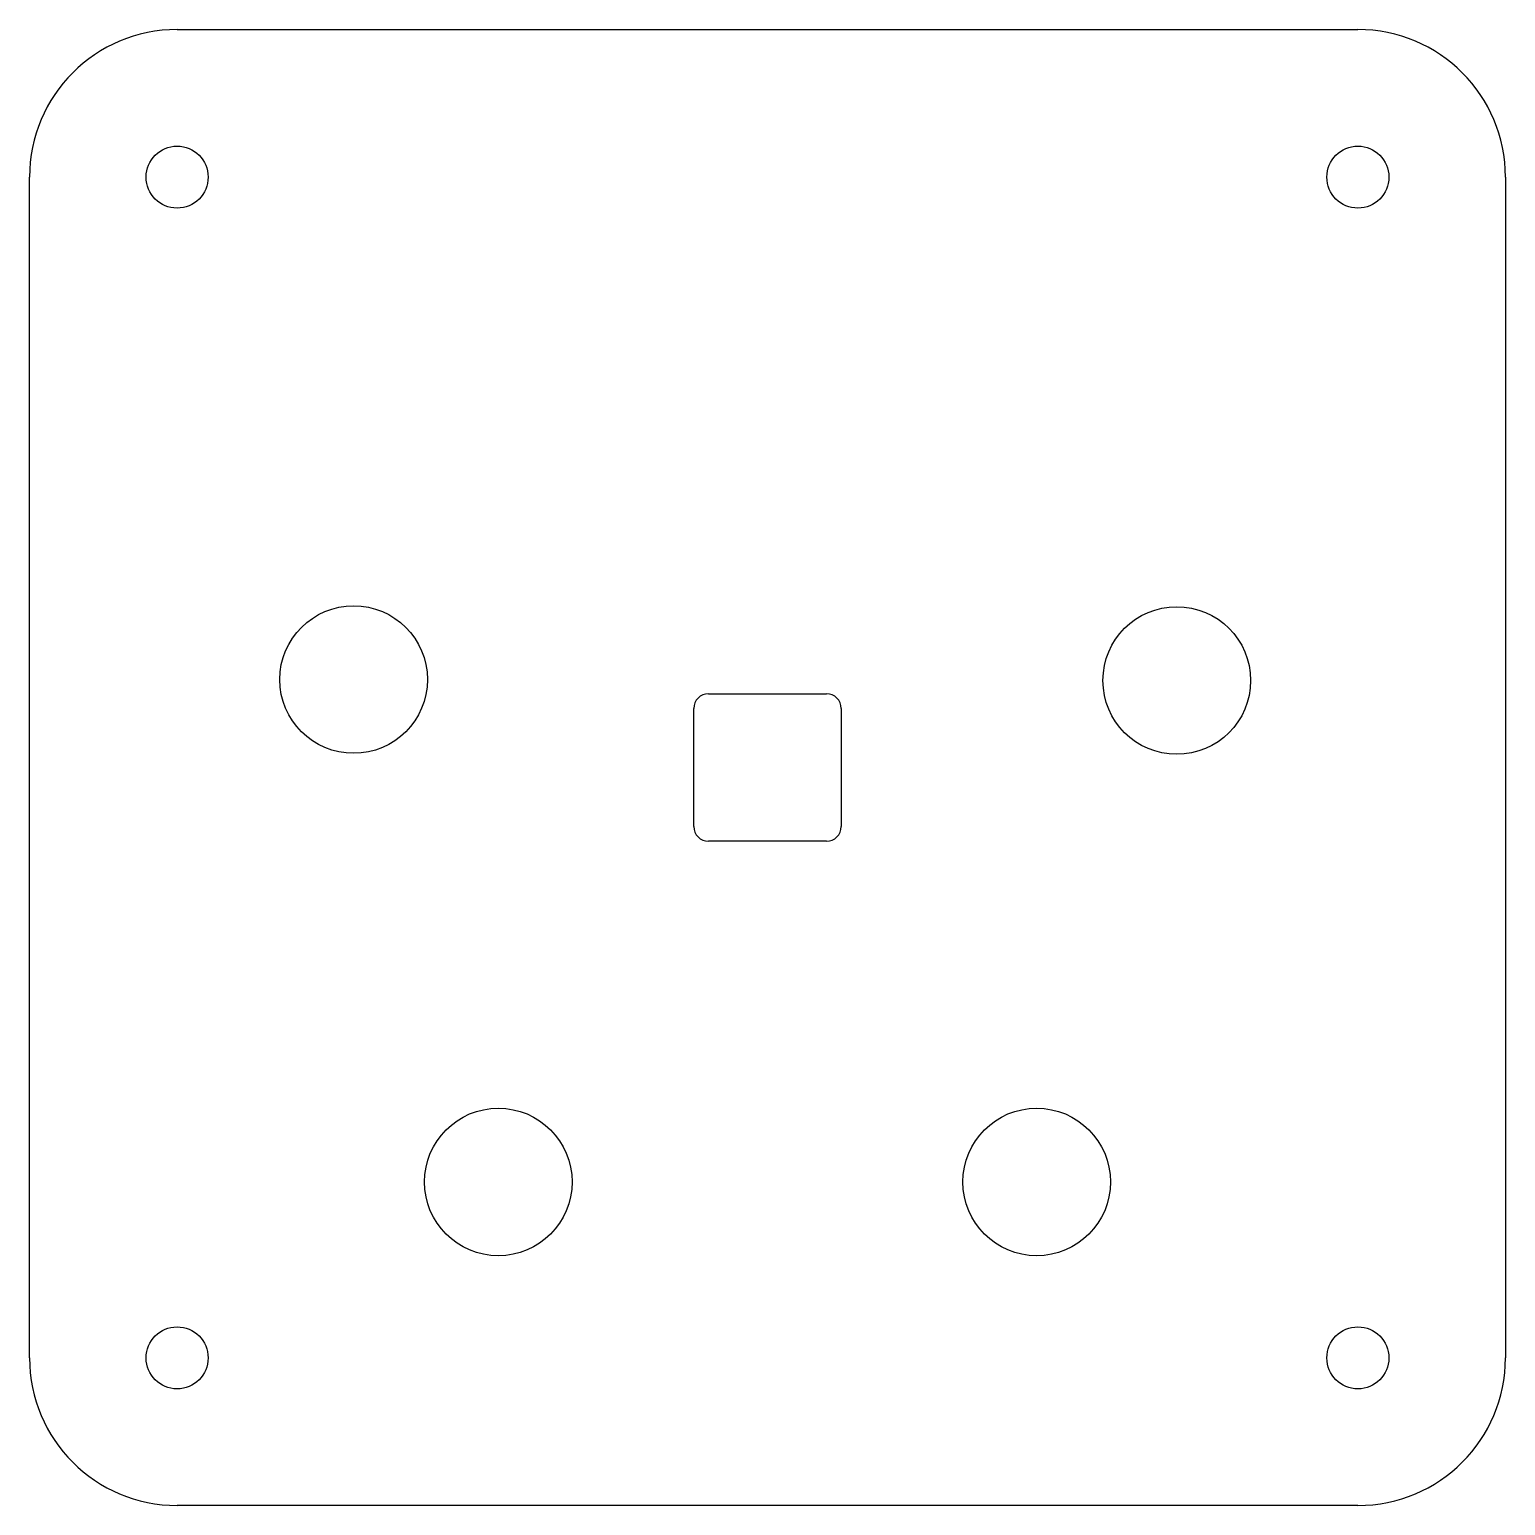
# Model space of a CAD drawing. Extents: x -25 to 25, y -25 to 25.
import ezdxf

# ---------------------------------------------------------------- set-up
doc = ezdxf.new("R2010")
doc.units = 0
doc.layers.add('Sketch', color=7, linetype='CONTINUOUS')

msp = doc.modelspace()

# ---------------------------------------------------------------- linework, layer by layer
at = {"layer": 'Sketch'}
for p, q in [((-20, 25), (20, 25)), ((-25, -20), (-25, 20)), ((25, 20), (25, -20)), ((-2, 2.5), (2, 2.5)), ((-2.5, -2), (-2.5, 2)), ((2.5, 2), (2.5, -2)), ((2, -2.5), (-2, -2.5)), ((20, -25), (-20, -25))]:
    msp.add_line(p, q, dxfattribs=at)
for centre, radius in [((-20, 20), 1.05), ((20, 20), 1.05), ((-14.0204, 2.98012), 2.5), ((13.8649, 2.94707), 2.5), ((-9.11846, -14.0412), 2.5), ((9.11846, -14.0412), 2.5), ((-20, -20), 1.05), ((20, -20), 1.05)]:
    msp.add_circle(centre, radius, dxfattribs=at)
for centre, radius, start, end in [((-20, 20), 5, 90, -180), ((20, 20), 5, 0, 90), ((-2, 2), 0.5, 90, 180), ((2, 2), 0.5, 0, 90), ((-2, -2), 0.5, 180, -90), ((2, -2), 0.5, -90, 0), ((-20, -20), 5, 180, -90), ((20, -20), 5, -90, 0)]:
    msp.add_arc(centre, radius, start, end, dxfattribs=at)

doc.saveas('drawing.dxf')
